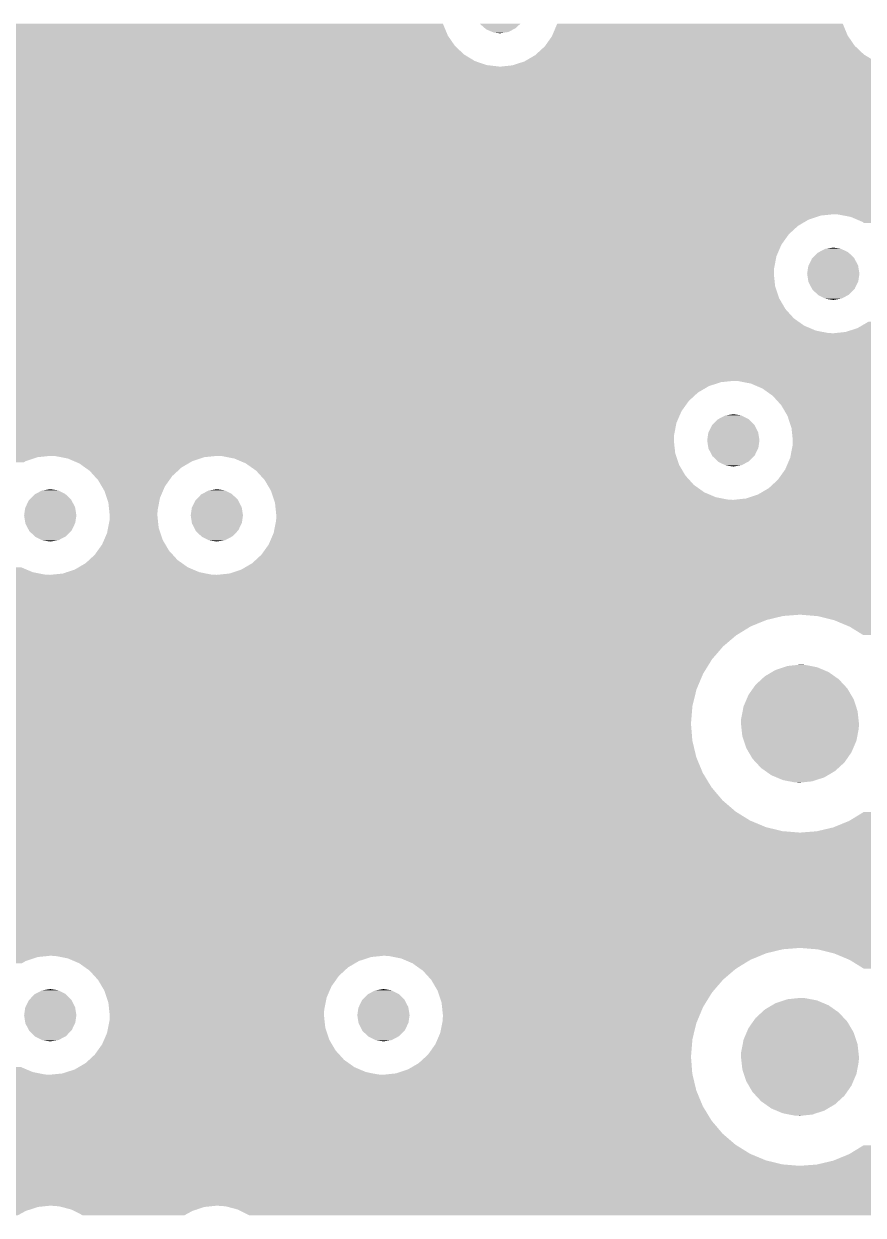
# Model space of a CAD drawing. Extents: x 295 to 953, y 10 to 290.
# Drawn here: x 616.9 to 629.7, y 155.22 to 173.38 of the extents above; entities that cross this region are included whole.
import ezdxf

# ---------------------------------------------------------------- set-up
doc = ezdxf.new("R2010")
doc.units = 0
doc.header["$LTSCALE"] = 5
doc.header["$MEASUREMENT"] = 0
doc.layers.add('FROMC1', color=7, linetype='CONTINUOUS')

msp = doc.modelspace()

# ---------------------------------------------------------------- linework, layer by layer
at = {"layer": 'FROMC1'}
for points in [[(614.249, 173.377), (614.249, 173.378), (623.295, 173.377), (623.295, 173.378)], [(614.324, 173.243), (614.249, 173.377), (623.351, 173.243), (623.295, 173.377)], [(623.859, 173.377), (623.859, 173.378), (624.472, 173.377), (624.472, 173.378)], [(623.933, 173.312), (623.859, 173.377), (624.403, 173.312), (624.472, 173.377)], [(623.954, 173.294), (623.933, 173.312), (624.369, 173.294), (624.403, 173.312)], [(624.05, 173.253), (623.954, 173.294), (624.291, 173.253), (624.369, 173.294)], [(624.961, 173.2), (625.036, 173.378), (629.464, 173.2), (629.391, 173.378)], [(614.338, 173.2), (614.324, 173.243), (623.368, 173.2), (623.351, 173.243)], [(614.384, 173.061), (614.338, 173.2), (623.464, 173.061), (623.368, 173.2)], [(624.071, 173.245), (624.05, 173.253), (624.236, 173.245), (624.291, 173.253)], [(624.166, 173.233), (624.071, 173.245), (624.166, 173.233), (624.236, 173.245)], [(624.853, 173.042), (624.956, 173.188), (629.573, 173.042), (629.473, 173.188)], [(624.956, 173.188), (624.961, 173.2), (629.473, 173.188), (629.464, 173.2)], [(614.386, 173.042), (614.384, 173.061), (623.477, 173.042), (623.464, 173.061)], [(614.4, 172.911), (614.386, 173.042), (623.616, 172.911), (623.477, 173.042)], [(614.404, 172.87), (614.4, 172.911), (623.683, 172.87), (623.616, 172.911)], [(624.548, 172.811), (624.704, 172.902), (629.876, 172.811), (629.726, 172.902)], [(624.704, 172.902), (624.713, 172.911), (629.726, 172.902), (629.712, 172.911)], [(624.713, 172.911), (624.845, 173.032), (629.712, 172.911), (629.584, 173.032)], [(624.845, 173.032), (624.853, 173.042), (629.584, 173.032), (629.573, 173.042)], [(614.379, 172.679), (614.388, 172.725), (655.887, 172.679), (655.92, 172.725)], [(614.388, 172.725), (614.393, 172.749), (624.166, 172.725), (623.961, 172.749)], [(614.393, 172.749), (614.401, 172.79), (623.961, 172.749), (623.841, 172.79)], [(614.401, 172.79), (614.402, 172.811), (623.841, 172.79), (623.78, 172.811)], [(614.402, 172.811), (614.404, 172.87), (623.78, 172.811), (623.683, 172.87)], [(624.166, 172.725), (624.356, 172.745), (630.262, 172.725), (630.084, 172.745)], [(624.356, 172.745), (624.366, 172.749), (630.084, 172.745), (630.057, 172.749)], [(624.366, 172.749), (624.538, 172.805), (630.057, 172.749), (629.893, 172.805)], [(624.538, 172.805), (624.548, 172.811), (629.893, 172.805), (629.876, 172.811)], [(614.323, 172.507), (614.364, 172.602), (655.813, 172.507), (655.854, 172.602)], [(614.364, 172.602), (614.379, 172.679), (655.854, 172.602), (655.887, 172.679)], [(614.22, 172.33), (614.288, 172.426), (638.359, 172.33), (638.524, 172.426)], [(614.288, 172.427), (614.314, 172.487), (638.525, 172.427), (638.707, 172.487)], [(614.288, 172.426), (614.288, 172.427), (638.524, 172.426), (638.525, 172.427)], [(614.314, 172.487), (614.323, 172.507), (638.707, 172.487), (638.898, 172.507)], [(614.036, 172.14), (614.101, 172.2), (638.175, 172.14), (638.218, 172.2)], [(614.101, 172.2), (614.177, 172.27), (638.218, 172.2), (638.294, 172.27)], [(614.177, 172.27), (614.22, 172.33), (638.294, 172.27), (638.359, 172.33)], [(613.688, 171.983), (613.87, 172.043), (638.081, 171.983), (638.107, 172.043)], [(613.87, 172.043), (613.871, 172.044), (638.107, 172.043), (638.107, 172.044)], [(613.871, 172.044), (614.036, 172.14), (638.107, 172.044), (638.175, 172.14)], [(583.018, 171.868), (583.018, 171.963), (638.031, 171.868), (638.072, 171.963)], [(583.018, 171.68), (583.018, 171.868), (637.994, 171.68), (638.031, 171.868)], [(613.498, 171.963), (613.688, 171.983), (638.072, 171.963), (638.081, 171.983)], [(583.018, 171.6), (583.018, 171.68), (637.991, 171.6), (637.994, 171.68)], [(583.018, 171.409), (583.018, 171.6), (638.011, 171.409), (637.991, 171.6)], [(583.018, 171.356), (583.018, 171.409), (638.029, 171.356), (638.011, 171.409)], [(603.607, 171.334), (603.338, 171.356), (638.036, 171.334), (638.029, 171.356)], [(603.859, 171.272), (603.607, 171.334), (638.056, 171.272), (638.036, 171.334)], [(603.966, 171.227), (603.859, 171.272), (638.071, 171.227), (638.056, 171.272)], [(604.098, 171.172), (603.966, 171.227), (638.103, 171.172), (638.071, 171.227)], [(604.276, 171.062), (604.098, 171.172), (638.168, 171.062), (638.103, 171.172)], [(604.319, 171.035), (604.276, 171.062), (638.192, 171.035), (638.168, 171.062)], [(604.452, 170.92), (604.319, 171.035), (638.297, 170.92), (638.192, 171.035)], [(604.516, 170.866), (604.452, 170.92), (638.374, 170.866), (638.297, 170.92)], [(604.564, 170.809), (604.516, 170.866), (638.453, 170.809), (638.374, 170.866)], [(604.628, 170.734), (604.564, 170.809), (638.63, 170.734), (638.453, 170.809)], [(604.66, 170.697), (604.628, 170.734), (638.818, 170.697), (638.63, 170.734)], [(604.663, 170.693), (604.66, 170.697), (638.898, 170.693), (638.818, 170.697)], [(604.677, 170.676), (604.663, 170.693), (649.394, 170.676), (649.412, 170.693)], [(604.684, 170.668), (604.677, 170.676), (649.388, 170.668), (649.394, 170.676)], [(604.774, 170.52), (604.684, 170.668), (649.283, 170.52), (649.388, 170.668)], [(604.802, 170.475), (604.774, 170.52), (649.263, 170.475), (649.283, 170.52)], [(604.814, 170.455), (604.802, 170.475), (629.055, 170.455), (629.246, 170.475)], [(604.819, 170.446), (604.814, 170.455), (629.03, 170.446), (629.055, 170.455)], [(604.84, 170.395), (604.819, 170.446), (628.873, 170.395), (629.03, 170.446)], [(604.88, 170.298), (604.84, 170.395), (628.707, 170.298), (628.873, 170.395)], [(629.325, 170.471), (629.246, 170.475), (649.262, 170.471), (649.263, 170.475)], [(629.514, 170.434), (629.325, 170.471), (649.246, 170.434), (649.262, 170.471)], [(629.69, 170.359), (629.514, 170.434), (649.214, 170.359), (649.246, 170.434)], [(629.71, 170.344), (629.69, 170.359), (649.207, 170.344), (649.214, 170.359)], [(604.918, 170.206), (604.88, 170.298), (628.607, 170.206), (628.707, 170.298)], [(604.927, 170.168), (604.918, 170.206), (628.566, 170.168), (628.607, 170.206)], [(604.964, 170.012), (604.927, 170.168), (628.455, 170.012), (628.566, 170.168)], [(604.978, 169.954), (604.964, 170.012), (628.43, 169.954), (628.455, 170.012)], [(604.988, 169.836), (604.978, 169.954), (628.379, 169.836), (628.43, 169.954)], [(604.999, 169.695), (604.988, 169.836), (628.352, 169.695), (628.379, 169.836)], [(628.919, 169.797), (628.928, 169.806), (629.57, 169.797), (629.566, 169.806)], [(628.928, 169.806), (629.008, 169.888), (629.566, 169.806), (629.481, 169.888)], [(629.008, 169.888), (629.02, 169.894), (629.481, 169.888), (629.475, 169.894)], [(629.02, 169.894), (629.12, 169.947), (629.475, 169.894), (629.367, 169.947)], [(629.12, 169.947), (629.14, 169.95), (629.367, 169.947), (629.361, 169.95)], [(629.14, 169.95), (629.246, 169.967), (629.361, 169.95), (629.246, 169.967)], [(604.988, 169.568), (604.995, 169.648), (628.339, 169.568), (628.342, 169.648)], [(604.995, 169.648), (604.999, 169.695), (628.342, 169.648), (628.352, 169.695)], [(628.847, 169.568), (628.864, 169.683), (629.644, 169.568), (629.626, 169.683)], [(628.864, 169.683), (628.869, 169.693), (629.626, 169.683), (629.624, 169.693)], [(628.869, 169.693), (628.919, 169.797), (629.624, 169.693), (629.57, 169.797)], [(604.977, 169.426), (604.988, 169.568), (628.354, 169.426), (628.339, 169.568)], [(628.865, 169.453), (628.847, 169.568), (629.627, 169.453), (629.644, 169.568)], [(628.867, 169.443), (628.865, 169.453), (629.622, 169.443), (629.627, 169.453)], [(628.921, 169.339), (628.867, 169.443), (629.572, 169.339), (629.622, 169.443)], [(604.92, 169.195), (604.965, 169.377), (628.419, 169.195), (628.359, 169.377)], [(604.965, 169.377), (604.977, 169.426), (628.359, 169.377), (628.354, 169.426)], [(628.925, 169.33), (628.921, 169.339), (629.563, 169.33), (629.572, 169.339)], [(629.01, 169.248), (628.925, 169.33), (629.483, 169.248), (629.563, 169.33)], [(604.854, 169.03), (604.915, 169.174), (628.516, 169.03), (628.432, 169.174)], [(604.915, 169.174), (604.92, 169.195), (628.432, 169.174), (628.419, 169.195)], [(629.016, 169.242), (629.01, 169.248), (629.471, 169.242), (629.483, 169.248)], [(629.124, 169.189), (629.016, 169.242), (629.371, 169.189), (629.471, 169.242)], [(629.131, 169.186), (629.124, 169.189), (629.351, 169.186), (629.371, 169.189)], [(629.246, 169.169), (629.131, 169.186), (629.246, 169.169), (629.351, 169.186)], [(604.786, 168.888), (604.814, 168.934), (628.645, 168.888), (628.603, 168.934)], [(604.814, 168.934), (604.854, 169.03), (628.603, 168.934), (628.516, 169.03)], [(604.678, 168.714), (604.717, 168.777), (628.95, 168.714), (628.801, 168.777)], [(604.717, 168.777), (604.786, 168.888), (628.801, 168.777), (628.645, 168.888)], [(629.454, 168.687), (629.618, 168.741), (633.499, 168.687), (633.481, 168.741)], [(629.618, 168.741), (629.784, 168.838), (633.481, 168.741), (633.449, 168.838)], [(604.513, 168.522), (604.633, 168.661), (633.596, 168.522), (633.514, 168.661)], [(604.633, 168.661), (604.636, 168.665), (629.246, 168.661), (629.166, 168.665)], [(604.636, 168.665), (604.668, 168.702), (629.166, 168.665), (628.978, 168.702)], [(604.668, 168.702), (604.678, 168.714), (628.978, 168.702), (628.95, 168.714)], [(629.246, 168.661), (629.436, 168.681), (633.514, 168.661), (633.502, 168.681)], [(629.436, 168.681), (629.454, 168.687), (633.502, 168.681), (633.499, 168.687)], [(604.311, 168.349), (604.348, 168.38), (633.77, 168.349), (633.725, 168.38)], [(604.348, 168.38), (604.508, 168.517), (633.725, 168.38), (633.6, 168.517)], [(604.508, 168.517), (604.513, 168.522), (633.6, 168.517), (633.596, 168.522)], [(603.951, 168.157), (604.041, 168.194), (634.246, 168.157), (634.058, 168.194)], [(604.041, 168.194), (604.089, 168.213), (634.058, 168.194), (634.012, 168.213)], [(604.089, 168.213), (604.181, 168.269), (634.012, 168.213), (633.881, 168.269)], [(604.181, 168.269), (604.311, 168.349), (633.881, 168.269), (633.77, 168.349)], [(583.018, 167.935), (583.018, 168.034), (698.967, 167.935), (698.987, 168.034)], [(603.338, 168.034), (603.596, 168.054), (698.987, 168.034), (698.991, 168.054)], [(603.596, 168.054), (603.612, 168.058), (698.991, 168.054), (698.991, 168.058)], [(603.612, 168.058), (603.849, 168.114), (698.991, 168.058), (699.016, 168.114)], [(603.849, 168.114), (603.943, 168.153), (699.016, 168.114), (699.032, 168.153)], [(603.943, 168.153), (603.951, 168.157), (634.326, 168.153), (634.246, 168.157)], [(583.018, 167.915), (583.018, 167.935), (627.531, 167.915), (627.722, 167.935)], [(583.018, 167.855), (583.018, 167.915), (627.349, 167.855), (627.531, 167.915)], [(583.018, 167.758), (583.018, 167.855), (627.183, 167.758), (627.349, 167.855)], [(627.801, 167.931), (627.722, 167.935), (698.966, 167.931), (698.967, 167.935)], [(627.99, 167.894), (627.801, 167.931), (698.959, 167.894), (698.966, 167.931)], [(628.046, 167.87), (627.99, 167.894), (698.954, 167.87), (698.959, 167.894)], [(628.166, 167.819), (628.046, 167.87), (698.952, 167.819), (698.954, 167.87)], [(628.206, 167.79), (628.166, 167.819), (698.951, 167.79), (698.952, 167.819)], [(583.018, 167.628), (583.018, 167.758), (627.042, 167.628), (627.183, 167.758)], [(583.018, 167.472), (583.018, 167.628), (626.931, 167.472), (627.042, 167.628)], [(628.322, 167.708), (628.206, 167.79), (698.96, 167.708), (698.951, 167.79)], [(628.421, 167.599), (628.322, 167.708), (698.971, 167.599), (698.96, 167.708)], [(583.018, 167.296), (583.018, 167.472), (626.855, 167.296), (626.931, 167.472)], [(628.451, 167.566), (628.421, 167.599), (698.982, 167.566), (698.971, 167.599)], [(628.539, 167.417), (628.451, 167.566), (699.031, 167.417), (698.982, 167.566)], [(583.018, 167.108), (583.018, 167.296), (626.818, 167.108), (626.855, 167.296)], [(627.395, 167.257), (627.404, 167.266), (628.046, 167.257), (628.042, 167.266)], [(627.404, 167.266), (627.484, 167.348), (628.042, 167.266), (627.957, 167.348)], [(627.484, 167.348), (627.496, 167.354), (627.957, 167.348), (627.951, 167.354)], [(627.496, 167.354), (627.596, 167.407), (627.951, 167.354), (627.843, 167.407)], [(627.596, 167.407), (627.616, 167.41), (627.843, 167.407), (627.837, 167.41)], [(627.616, 167.41), (627.722, 167.427), (627.837, 167.41), (627.722, 167.427)], [(628.548, 167.401), (628.539, 167.417), (699.041, 167.401), (699.031, 167.417)], [(628.597, 167.252), (628.548, 167.401), (699.128, 167.252), (699.041, 167.401)], [(583.018, 167.028), (583.018, 167.108), (626.815, 167.028), (626.818, 167.108)], [(627.323, 167.028), (627.34, 167.143), (628.12, 167.028), (628.102, 167.143)], [(627.34, 167.143), (627.345, 167.153), (628.102, 167.143), (628.1, 167.153)], [(627.345, 167.153), (627.395, 167.257), (628.1, 167.153), (628.046, 167.257)], [(628.608, 167.219), (628.597, 167.252), (699.158, 167.219), (699.128, 167.252)], [(628.62, 167.11), (628.608, 167.219), (699.257, 167.11), (699.158, 167.219)], [(628.628, 167.028), (628.62, 167.11), (699.373, 167.028), (699.257, 167.11)], [(583.018, 166.919), (583.018, 167.028), (626.826, 166.919), (626.815, 167.028)], [(612.307, 166.915), (612.228, 166.919), (626.827, 166.915), (626.826, 166.919)], [(612.496, 166.878), (612.307, 166.915), (626.831, 166.878), (626.827, 166.915)], [(627.341, 166.913), (627.323, 167.028), (628.103, 166.913), (628.12, 167.028)], [(627.343, 166.903), (627.341, 166.913), (628.098, 166.903), (628.103, 166.913)], [(627.397, 166.799), (627.343, 166.903), (628.048, 166.799), (628.098, 166.903)], [(628.613, 166.887), (628.62, 166.924), (699.778, 166.887), (699.59, 166.924)], [(628.62, 166.924), (628.625, 166.948), (699.59, 166.924), (699.533, 166.948)], [(628.625, 166.948), (628.627, 166.999), (699.533, 166.948), (699.413, 166.999)], [(628.627, 166.999), (628.628, 167.028), (699.413, 166.999), (699.373, 167.028)], [(612.591, 166.837), (612.496, 166.878), (626.835, 166.837), (626.831, 166.878)], [(612.672, 166.803), (612.591, 166.837), (626.846, 166.803), (626.835, 166.837)], [(612.687, 166.792), (612.672, 166.803), (626.85, 166.792), (626.846, 166.803)], [(612.715, 166.772), (612.687, 166.792), (617.117, 166.772), (617.308, 166.792)], [(612.8, 166.712), (612.715, 166.772), (616.935, 166.712), (617.117, 166.772)], [(617.387, 166.788), (617.308, 166.792), (619.814, 166.788), (619.848, 166.792)], [(617.473, 166.772), (617.387, 166.788), (619.657, 166.772), (619.814, 166.788)], [(617.576, 166.751), (617.473, 166.772), (619.595, 166.751), (619.657, 166.772)], [(617.668, 166.712), (617.576, 166.751), (619.475, 166.712), (619.595, 166.751)], [(619.927, 166.788), (619.848, 166.792), (626.851, 166.788), (626.85, 166.792)], [(620.116, 166.751), (619.927, 166.788), (626.863, 166.751), (626.851, 166.788)], [(620.292, 166.676), (620.116, 166.751), (626.888, 166.676), (626.863, 166.751)], [(627.401, 166.79), (627.397, 166.799), (628.039, 166.79), (628.048, 166.799)], [(627.486, 166.708), (627.401, 166.79), (627.959, 166.708), (628.039, 166.79)], [(628.512, 166.584), (628.588, 166.76), (701.636, 166.584), (701.636, 166.76)], [(628.588, 166.76), (628.612, 166.883), (701.636, 166.76), (701.636, 166.883)], [(628.612, 166.883), (628.613, 166.887), (699.858, 166.883), (699.778, 166.887)], [(612.828, 166.692), (612.8, 166.712), (616.901, 166.692), (616.935, 166.712)], [(617.752, 166.676), (617.668, 166.712), (619.413, 166.676), (619.475, 166.712)], [(617.837, 166.615), (617.752, 166.676), (619.309, 166.615), (619.413, 166.676)], [(617.908, 166.565), (617.837, 166.615), (619.255, 166.565), (619.309, 166.615)], [(617.98, 166.485), (617.908, 166.565), (619.168, 166.485), (619.255, 166.565)], [(620.32, 166.655), (620.292, 166.676), (626.895, 166.655), (626.888, 166.676)], [(620.448, 166.565), (620.32, 166.655), (626.948, 166.565), (626.895, 166.655)], [(620.516, 166.49), (620.448, 166.565), (626.992, 166.49), (626.948, 166.565)], [(627.492, 166.702), (627.486, 166.708), (627.947, 166.702), (627.959, 166.708)], [(627.6, 166.649), (627.492, 166.702), (627.847, 166.649), (627.947, 166.702)], [(627.607, 166.646), (627.6, 166.649), (627.827, 166.646), (627.847, 166.649)], [(627.722, 166.629), (627.607, 166.646), (627.722, 166.629), (627.827, 166.646)], [(628.401, 166.428), (628.512, 166.584), (701.636, 166.428), (701.636, 166.584)], [(618.037, 166.423), (617.98, 166.485), (619.124, 166.423), (619.168, 166.485)], [(618.092, 166.329), (618.037, 166.423), (619.057, 166.329), (619.124, 166.423)], [(620.577, 166.423), (620.516, 166.49), (627.053, 166.423), (626.992, 166.49)], [(620.621, 166.348), (620.577, 166.423), (627.121, 166.348), (627.053, 166.423)], [(628.26, 166.298), (628.401, 166.428), (701.636, 166.298), (701.636, 166.428)], [(616.99, 166.123), (617.07, 166.205), (617.628, 166.123), (617.543, 166.205)], [(617.07, 166.205), (617.082, 166.211), (617.543, 166.205), (617.537, 166.211)], [(617.082, 166.211), (617.182, 166.264), (617.537, 166.211), (617.429, 166.264)], [(617.182, 166.264), (617.202, 166.267), (617.429, 166.264), (617.423, 166.267)], [(617.202, 166.267), (617.308, 166.284), (617.423, 166.267), (617.308, 166.284)], [(618.134, 166.258), (618.092, 166.329), (619.026, 166.258), (619.057, 166.329)], [(618.169, 166.153), (618.134, 166.258), (618.981, 166.153), (619.026, 166.258)], [(619.53, 166.123), (619.61, 166.205), (620.168, 166.123), (620.083, 166.205)], [(619.61, 166.205), (619.622, 166.211), (620.083, 166.205), (620.077, 166.211)], [(619.622, 166.211), (619.722, 166.264), (620.077, 166.211), (619.969, 166.264)], [(619.722, 166.264), (619.742, 166.267), (619.969, 166.264), (619.963, 166.267)], [(619.742, 166.267), (619.848, 166.284), (619.963, 166.267), (619.848, 166.284)], [(620.674, 166.258), (620.621, 166.348), (627.249, 166.258), (627.121, 166.348)], [(620.681, 166.237), (620.674, 166.258), (627.277, 166.237), (627.249, 166.258)], [(620.706, 166.162), (620.681, 166.237), (627.454, 166.162), (627.277, 166.237)], [(627.959, 166.157), (628.094, 166.201), (701.636, 166.157), (701.636, 166.201)], [(628.094, 166.201), (628.26, 166.298), (701.636, 166.201), (701.636, 166.298)], [(616.909, 165.885), (616.926, 166), (617.706, 165.885), (617.688, 166)], [(616.926, 166), (616.931, 166.01), (617.688, 166), (617.686, 166.01)], [(616.931, 166.01), (616.981, 166.114), (617.686, 166.01), (617.632, 166.114)], [(616.981, 166.114), (616.99, 166.123), (617.632, 166.114), (617.628, 166.123)], [(618.194, 166.076), (618.169, 166.153), (618.966, 166.076), (618.981, 166.153)], [(618.206, 165.965), (618.194, 166.076), (618.944, 165.965), (618.966, 166.076)], [(619.449, 165.885), (619.466, 166), (620.246, 165.885), (620.228, 166)], [(619.466, 166), (619.471, 166.01), (620.228, 166), (620.226, 166.01)], [(619.471, 166.01), (619.521, 166.114), (620.226, 166.01), (620.172, 166.114)], [(619.521, 166.114), (619.53, 166.123), (620.172, 166.114), (620.168, 166.123)], [(620.718, 166.125), (620.706, 166.162), (627.642, 166.125), (627.454, 166.162)], [(620.719, 166.121), (620.718, 166.125), (627.722, 166.121), (627.642, 166.125)], [(620.734, 166.077), (620.719, 166.121), (655.67, 166.077), (655.805, 166.121)], [(620.734, 166.076), (620.734, 166.077), (655.668, 166.076), (655.67, 166.077)], [(620.744, 165.98), (620.734, 166.076), (655.504, 165.98), (655.668, 166.076)], [(627.722, 166.121), (627.865, 166.137), (655.805, 166.121), (655.852, 166.137)], [(627.865, 166.137), (627.912, 166.141), (655.852, 166.137), (655.899, 166.141)], [(627.912, 166.141), (627.959, 166.157), (655.899, 166.141), (656.043, 166.157)], [(616.927, 165.77), (616.909, 165.885), (617.689, 165.77), (617.706, 165.885)], [(618.214, 165.885), (618.206, 165.965), (618.941, 165.885), (618.944, 165.965)], [(618.211, 165.805), (618.214, 165.885), (618.949, 165.805), (618.941, 165.885)], [(619.467, 165.77), (619.449, 165.885), (620.229, 165.77), (620.246, 165.885)], [(620.754, 165.885), (620.744, 165.98), (655.401, 165.885), (655.504, 165.98)], [(620.751, 165.805), (620.753, 165.85), (655.331, 165.805), (655.363, 165.85)], [(620.753, 165.85), (620.754, 165.885), (655.363, 165.85), (655.401, 165.885)], [(616.929, 165.76), (616.927, 165.77), (617.684, 165.76), (617.689, 165.77)], [(616.983, 165.656), (616.929, 165.76), (617.634, 165.656), (617.684, 165.76)], [(616.987, 165.647), (616.983, 165.656), (617.625, 165.647), (617.634, 165.656)], [(617.072, 165.565), (616.987, 165.647), (617.545, 165.565), (617.625, 165.647)], [(618.174, 165.617), (618.189, 165.694), (618.986, 165.617), (618.961, 165.694)], [(618.189, 165.694), (618.211, 165.805), (618.961, 165.694), (618.949, 165.805)], [(619.469, 165.76), (619.467, 165.77), (620.224, 165.76), (620.229, 165.77)], [(619.523, 165.656), (619.469, 165.76), (620.174, 165.656), (620.224, 165.76)], [(619.527, 165.647), (619.523, 165.656), (620.165, 165.647), (620.174, 165.656)], [(619.612, 165.565), (619.527, 165.647), (620.085, 165.565), (620.165, 165.647)], [(620.714, 165.617), (620.729, 165.694), (655.219, 165.617), (655.252, 165.694)], [(620.729, 165.694), (620.751, 165.805), (655.252, 165.694), (655.331, 165.805)], [(617.078, 165.559), (617.072, 165.565), (617.533, 165.559), (617.545, 165.565)], [(617.186, 165.506), (617.078, 165.559), (617.433, 165.506), (617.533, 165.559)], [(617.193, 165.503), (617.186, 165.506), (617.413, 165.503), (617.433, 165.506)], [(617.308, 165.486), (617.193, 165.503), (617.308, 165.486), (617.413, 165.503)], [(618.098, 165.441), (618.129, 165.512), (619.063, 165.441), (619.021, 165.512)], [(618.129, 165.512), (618.174, 165.617), (619.021, 165.512), (618.986, 165.617)], [(619.618, 165.559), (619.612, 165.565), (620.073, 165.559), (620.085, 165.565)], [(619.726, 165.506), (619.618, 165.559), (619.973, 165.506), (620.073, 165.559)], [(619.733, 165.503), (619.726, 165.506), (619.953, 165.503), (619.973, 165.506)], [(619.848, 165.486), (619.733, 165.503), (619.848, 165.486), (619.953, 165.503)], [(620.638, 165.441), (620.671, 165.518), (655.161, 165.441), (655.176, 165.518)], [(620.671, 165.518), (620.714, 165.617), (655.176, 165.518), (655.219, 165.617)], [(617.901, 165.205), (617.987, 165.285), (619.247, 165.205), (619.175, 165.285)], [(617.987, 165.285), (618.031, 165.347), (619.175, 165.285), (619.118, 165.347)], [(618.031, 165.347), (618.098, 165.441), (619.118, 165.347), (619.063, 165.441)], [(620.489, 165.25), (620.527, 165.285), (655.136, 165.25), (655.137, 165.285)], [(620.527, 165.285), (620.559, 165.33), (655.137, 165.285), (655.139, 165.33)], [(620.559, 165.33), (620.638, 165.441), (655.139, 165.33), (655.161, 165.441)], [(602.44, 165.058), (602.502, 165.094), (616.947, 165.058), (616.863, 165.094)], [(617.68, 165.058), (617.742, 165.094), (619.487, 165.058), (619.403, 165.094)], [(617.742, 165.094), (617.846, 165.155), (619.403, 165.094), (619.318, 165.155)], [(617.846, 165.155), (617.901, 165.205), (619.318, 165.155), (619.247, 165.205)], [(620.222, 165.059), (620.386, 165.155), (655.156, 165.059), (655.146, 165.155)], [(620.386, 165.155), (620.489, 165.25), (655.146, 165.155), (655.136, 165.25)], [(583.018, 164.887), (583.018, 164.978), (655.213, 164.887), (655.183, 164.978)], [(602.068, 164.978), (602.101, 164.982), (617.308, 164.978), (617.228, 164.982)], [(602.101, 164.982), (602.258, 164.998), (617.228, 164.982), (617.143, 164.998)], [(602.258, 164.998), (602.32, 165.019), (617.143, 164.998), (617.04, 165.019)], [(602.32, 165.019), (602.44, 165.058), (617.04, 165.019), (616.947, 165.058)], [(617.308, 164.978), (617.341, 164.982), (619.848, 164.978), (619.768, 164.982)], [(617.341, 164.982), (617.498, 164.998), (619.768, 164.982), (619.683, 164.998)], [(617.498, 164.998), (617.56, 165.019), (619.683, 164.998), (619.58, 165.019)], [(617.56, 165.019), (617.68, 165.058), (619.58, 165.019), (619.487, 165.058)], [(619.848, 164.978), (620.038, 164.998), (655.183, 164.978), (655.176, 164.998)], [(620.038, 164.998), (620.22, 165.058), (655.176, 164.998), (655.156, 165.058)], [(620.22, 165.058), (620.222, 165.059), (655.156, 165.058), (655.156, 165.059)], [(583.018, 164.867), (583.018, 164.887), (634.643, 164.867), (634.834, 164.887)], [(583.018, 164.807), (583.018, 164.867), (634.461, 164.807), (634.643, 164.867)], [(583.018, 164.71), (583.018, 164.807), (634.295, 164.71), (634.461, 164.807)], [(583.018, 164.58), (583.018, 164.71), (634.154, 164.58), (634.295, 164.71)], [(583.018, 164.424), (583.018, 164.58), (634.043, 164.424), (634.154, 164.58)], [(583.018, 164.371), (583.018, 164.424), (634.02, 164.371), (634.043, 164.424)], [(583.018, 164.351), (583.018, 164.371), (628.479, 164.351), (628.738, 164.371)], [(629.007, 164.349), (628.738, 164.371), (634.011, 164.349), (634.02, 164.371)], [(583.018, 164.29), (583.018, 164.351), (628.226, 164.29), (628.479, 164.351)], [(583.018, 164.192), (583.018, 164.29), (627.986, 164.192), (628.226, 164.29)], [(583.018, 164.056), (583.018, 164.192), (627.765, 164.056), (627.986, 164.192)], [(629.259, 164.287), (629.007, 164.349), (633.984, 164.287), (634.011, 164.349)], [(629.352, 164.248), (629.259, 164.287), (633.967, 164.248), (633.984, 164.287)], [(629.498, 164.187), (629.352, 164.248), (633.955, 164.187), (633.967, 164.248)], [(629.703, 164.06), (629.498, 164.187), (633.93, 164.06), (633.955, 164.187)], [(583.018, 163.888), (583.018, 164.056), (627.567, 163.888), (627.765, 164.056)], [(583.018, 163.691), (583.018, 163.888), (627.397, 163.691), (627.567, 163.888)], [(583.018, 163.471), (583.018, 163.691), (627.261, 163.471), (627.397, 163.691)], [(583.018, 163.231), (583.018, 163.471), (627.16, 163.231), (627.261, 163.471)], [(628.202, 163.432), (628.31, 163.496), (629.265, 163.432), (629.174, 163.496)], [(628.31, 163.496), (628.366, 163.529), (629.174, 163.496), (629.096, 163.529)], [(628.366, 163.529), (628.492, 163.57), (629.096, 163.529), (628.999, 163.57)], [(628.492, 163.57), (628.548, 163.589), (628.999, 163.57), (628.902, 163.589)], [(628.548, 163.589), (628.709, 163.606), (628.902, 163.589), (628.811, 163.606)], [(628.709, 163.606), (628.738, 163.609), (628.811, 163.606), (628.738, 163.609)], [(628.021, 163.246), (628.062, 163.303), (629.46, 163.246), (629.407, 163.303)], [(628.062, 163.303), (628.152, 163.386), (629.407, 163.303), (629.33, 163.386)], [(628.152, 163.386), (628.202, 163.432), (629.33, 163.386), (629.265, 163.432)], [(583.018, 162.979), (583.018, 163.231), (627.098, 162.979), (627.16, 163.231)], [(627.924, 163.081), (627.952, 163.147), (629.557, 163.081), (629.518, 163.147)], [(627.952, 163.147), (628.021, 163.246), (629.518, 163.147), (629.46, 163.246)], [(583.018, 162.71), (583.018, 162.979), (627.076, 162.71), (627.098, 162.979)], [(627.864, 162.9), (627.877, 162.971), (629.616, 162.9), (629.593, 162.971)], [(627.877, 162.971), (627.924, 163.081), (629.593, 162.971), (629.557, 163.081)], [(627.838, 162.71), (627.841, 162.784), (629.637, 162.71), (629.629, 162.784)], [(627.841, 162.784), (627.864, 162.9), (629.629, 162.784), (629.616, 162.9)], [(583.018, 162.451), (583.018, 162.71), (627.097, 162.451), (627.076, 162.71)], [(627.846, 162.636), (627.838, 162.71), (629.634, 162.636), (629.637, 162.71)], [(627.859, 162.52), (627.846, 162.636), (629.612, 162.52), (629.634, 162.636)], [(583.018, 162.199), (583.018, 162.451), (627.157, 162.199), (627.097, 162.451)], [(627.882, 162.449), (627.859, 162.52), (629.598, 162.449), (629.612, 162.52)], [(627.919, 162.339), (627.882, 162.449), (629.551, 162.339), (629.598, 162.449)], [(583.018, 161.959), (583.018, 162.199), (627.256, 161.959), (627.157, 162.199)], [(627.957, 162.273), (627.919, 162.339), (629.523, 162.273), (629.551, 162.339)], [(628.015, 162.174), (627.957, 162.273), (629.454, 162.174), (629.523, 162.273)], [(628.068, 162.117), (628.015, 162.174), (629.414, 162.117), (629.454, 162.174)], [(628.145, 162.034), (628.068, 162.117), (629.323, 162.034), (629.414, 162.117)], [(628.21, 161.988), (628.145, 162.034), (629.273, 161.988), (629.323, 162.034)], [(583.018, 161.737), (583.018, 161.959), (627.391, 161.737), (627.256, 161.959)], [(628.301, 161.924), (628.21, 161.988), (629.165, 161.924), (629.273, 161.988)], [(628.379, 161.891), (628.301, 161.924), (629.109, 161.891), (629.165, 161.924)], [(628.476, 161.85), (628.379, 161.891), (628.983, 161.85), (629.109, 161.891)], [(628.573, 161.831), (628.476, 161.85), (628.927, 161.831), (628.983, 161.85)], [(628.664, 161.814), (628.573, 161.831), (628.766, 161.814), (628.927, 161.831)], [(583.018, 161.712), (583.018, 161.737), (627.413, 161.712), (627.391, 161.737)], [(585.637, 161.708), (585.558, 161.712), (627.416, 161.708), (627.413, 161.712)], [(585.826, 161.671), (585.637, 161.708), (627.447, 161.671), (627.416, 161.708)], [(586.002, 161.596), (585.826, 161.671), (627.511, 161.596), (627.447, 161.671)], [(628.738, 161.811), (628.664, 161.814), (628.738, 161.811), (628.766, 161.814)], [(586.081, 161.539), (586.002, 161.596), (627.559, 161.539), (627.511, 161.596)], [(586.158, 161.485), (586.081, 161.539), (627.623, 161.485), (627.559, 161.539)], [(586.263, 161.37), (586.158, 161.485), (627.756, 161.37), (627.623, 161.485)], [(586.287, 161.343), (586.263, 161.37), (627.799, 161.343), (627.756, 161.37)], [(586.352, 161.233), (586.287, 161.343), (627.977, 161.233), (627.799, 161.343)], [(629.497, 161.233), (629.711, 161.364), (657.822, 161.233), (657.611, 161.364)], [(586.384, 161.178), (586.352, 161.233), (628.109, 161.178), (627.977, 161.233)], [(586.399, 161.133), (586.384, 161.178), (628.216, 161.133), (628.109, 161.178)], [(586.419, 161.071), (586.399, 161.133), (628.468, 161.071), (628.216, 161.133)], [(629.028, 161.077), (629.249, 161.129), (658.289, 161.077), (658.074, 161.129)], [(629.249, 161.129), (629.257, 161.133), (658.074, 161.129), (658.061, 161.133)], [(629.257, 161.133), (629.489, 161.228), (658.061, 161.133), (657.833, 161.228)], [(629.489, 161.228), (629.497, 161.233), (657.833, 161.228), (657.822, 161.233)], [(586.427, 161.049), (586.419, 161.071), (628.738, 161.049), (628.468, 161.071)], [(586.444, 160.997), (586.427, 161.049), (644.875, 160.997), (645.034, 161.049)], [(586.444, 160.996), (586.444, 160.997), (644.873, 160.996), (644.875, 160.997)], [(586.454, 160.9), (586.444, 160.996), (644.709, 160.9), (644.873, 160.996)], [(628.738, 161.049), (628.835, 161.057), (645.034, 161.049), (645.057, 161.057)], [(628.835, 161.057), (628.996, 161.069), (645.057, 161.057), (645.176, 161.069)], [(628.996, 161.069), (629.028, 161.077), (645.176, 161.069), (645.248, 161.077)], [(586.439, 160.614), (586.461, 160.725), (644.457, 160.614), (644.536, 160.725)], [(586.464, 160.805), (586.454, 160.9), (644.606, 160.805), (644.709, 160.9)], [(586.461, 160.725), (586.463, 160.77), (644.536, 160.725), (644.568, 160.77)], [(586.463, 160.77), (586.464, 160.805), (644.568, 160.77), (644.606, 160.805)], [(586.424, 160.537), (586.439, 160.614), (644.424, 160.537), (644.457, 160.614)], [(586.348, 160.361), (586.381, 160.438), (644.366, 160.361), (644.381, 160.438)], [(586.381, 160.438), (586.424, 160.537), (644.381, 160.438), (644.424, 160.537)], [(586.199, 160.17), (586.237, 160.205), (644.341, 160.17), (644.342, 160.205)], [(586.237, 160.205), (586.269, 160.25), (644.342, 160.205), (644.344, 160.25)], [(586.269, 160.25), (586.348, 160.361), (644.344, 160.25), (644.366, 160.361)], [(585.932, 159.979), (586.096, 160.075), (644.361, 159.979), (644.351, 160.075)], [(586.096, 160.075), (586.199, 160.17), (644.351, 160.075), (644.341, 160.17)], [(583.018, 159.797), (583.018, 159.898), (644.421, 159.797), (644.388, 159.898)], [(585.558, 159.898), (585.748, 159.918), (644.388, 159.898), (644.381, 159.918)], [(585.748, 159.918), (585.93, 159.978), (644.381, 159.918), (644.361, 159.978)], [(585.93, 159.978), (585.932, 159.979), (644.361, 159.978), (644.361, 159.979)], [(583.018, 159.632), (583.018, 159.797), (644.518, 159.632), (644.421, 159.797)], [(583.018, 159.49), (583.018, 159.632), (644.647, 159.49), (644.518, 159.632)], [(583.018, 159.379), (583.018, 159.49), (644.803, 159.379), (644.647, 159.49)], [(583.018, 159.304), (583.018, 159.379), (644.98, 159.304), (644.803, 159.379)], [(583.018, 159.291), (583.018, 159.304), (645.043, 159.291), (644.98, 159.304)], [(583.018, 159.271), (583.018, 159.291), (628.479, 159.271), (628.738, 159.291)], [(629.007, 159.269), (628.738, 159.291), (645.155, 159.269), (645.043, 159.291)], [(583.018, 159.21), (583.018, 159.271), (628.226, 159.21), (628.479, 159.271)], [(583.018, 159.192), (583.018, 159.21), (628.181, 159.192), (628.226, 159.21)], [(612.267, 159.191), (612.21, 159.192), (628.179, 159.191), (628.181, 159.192)], [(612.324, 159.186), (612.267, 159.191), (628.167, 159.186), (628.179, 159.191)], [(612.38, 159.177), (612.324, 159.186), (628.146, 159.177), (628.167, 159.186)], [(612.404, 159.172), (612.38, 159.177), (628.132, 159.172), (628.146, 159.177)], [(614.847, 159.168), (614.768, 159.172), (617.274, 159.168), (617.308, 159.172)], [(614.933, 159.152), (614.847, 159.168), (617.117, 159.152), (617.274, 159.168)], [(615.036, 159.131), (614.933, 159.152), (617.055, 159.131), (617.117, 159.152)], [(615.128, 159.092), (615.036, 159.131), (616.935, 159.092), (617.055, 159.131)], [(615.212, 159.056), (615.128, 159.092), (616.873, 159.056), (616.935, 159.092)], [(617.387, 159.168), (617.308, 159.172), (622.354, 159.168), (622.388, 159.172)], [(617.473, 159.152), (617.387, 159.168), (622.197, 159.152), (622.354, 159.168)], [(617.576, 159.131), (617.473, 159.152), (622.135, 159.131), (622.197, 159.152)], [(617.668, 159.092), (617.576, 159.131), (622.015, 159.092), (622.135, 159.131)], [(617.752, 159.056), (617.668, 159.092), (621.953, 159.056), (622.015, 159.092)], [(622.467, 159.168), (622.388, 159.172), (628.124, 159.168), (628.132, 159.172)], [(622.656, 159.131), (622.467, 159.168), (628.034, 159.131), (628.124, 159.168)], [(622.701, 159.112), (622.656, 159.131), (627.986, 159.112), (628.034, 159.131)], [(622.832, 159.056), (622.701, 159.112), (627.894, 159.056), (627.986, 159.112)], [(629.017, 159.267), (629.007, 159.269), (645.168, 159.267), (645.155, 159.269)], [(629.031, 159.263), (629.017, 159.267), (645.248, 159.263), (645.168, 159.267)], [(629.246, 159.21), (629.031, 159.263), (658.071, 159.21), (658.292, 159.263)], [(629.259, 159.207), (629.246, 159.21), (658.063, 159.207), (658.071, 159.21)], [(629.487, 159.112), (629.259, 159.207), (657.831, 159.112), (658.063, 159.207)], [(629.498, 159.107), (629.487, 159.112), (657.823, 159.107), (657.831, 159.112)], [(629.709, 158.976), (629.498, 159.107), (657.61, 158.976), (657.823, 159.107)], [(617.837, 158.995), (617.752, 159.056), (621.849, 158.995), (621.953, 159.056)], [(617.908, 158.945), (617.837, 158.995), (621.795, 158.945), (621.849, 158.995)], [(617.98, 158.865), (617.908, 158.945), (621.708, 158.865), (621.795, 158.945)], [(622.943, 158.976), (622.832, 159.056), (627.765, 158.976), (627.894, 159.056)], [(622.988, 158.945), (622.943, 158.976), (627.727, 158.945), (627.765, 158.976)], [(623.113, 158.808), (622.988, 158.945), (627.567, 158.808), (627.727, 158.945)], [(618.037, 158.803), (617.98, 158.865), (621.664, 158.803), (621.708, 158.865)], [(618.092, 158.709), (618.037, 158.803), (621.597, 158.709), (621.664, 158.803)], [(623.117, 158.803), (623.113, 158.808), (627.562, 158.803), (627.567, 158.808)], [(623.214, 158.638), (623.117, 158.803), (627.42, 158.638), (627.562, 158.803)], [(616.99, 158.503), (617.07, 158.585), (617.628, 158.503), (617.543, 158.585)], [(617.07, 158.585), (617.082, 158.591), (617.543, 158.585), (617.537, 158.591)], [(617.082, 158.591), (617.182, 158.644), (617.537, 158.591), (617.429, 158.644)], [(617.182, 158.644), (617.202, 158.647), (617.429, 158.644), (617.423, 158.647)], [(617.202, 158.647), (617.308, 158.664), (617.423, 158.647), (617.308, 158.664)], [(618.134, 158.638), (618.092, 158.709), (621.566, 158.638), (621.597, 158.709)], [(618.169, 158.533), (618.134, 158.638), (621.521, 158.533), (621.566, 158.638)], [(622.07, 158.503), (622.15, 158.585), (622.708, 158.503), (622.623, 158.585)], [(622.15, 158.585), (622.162, 158.591), (622.623, 158.585), (622.617, 158.591)], [(622.162, 158.591), (622.262, 158.644), (622.617, 158.591), (622.509, 158.644)], [(622.262, 158.644), (622.282, 158.647), (622.509, 158.644), (622.503, 158.647)], [(622.282, 158.647), (622.388, 158.664), (622.503, 158.647), (622.388, 158.664)], [(623.223, 158.611), (623.214, 158.638), (627.397, 158.611), (627.42, 158.638)], [(623.274, 158.456), (623.223, 158.611), (627.301, 158.456), (627.397, 158.611)], [(616.909, 158.265), (616.926, 158.38), (617.706, 158.265), (617.688, 158.38)], [(616.926, 158.38), (616.931, 158.39), (617.688, 158.38), (617.686, 158.39)], [(616.931, 158.39), (616.981, 158.494), (617.686, 158.39), (617.632, 158.494)], [(616.981, 158.494), (616.99, 158.503), (617.632, 158.494), (617.628, 158.503)], [(618.194, 158.456), (618.169, 158.533), (621.506, 158.456), (621.521, 158.533)], [(618.206, 158.345), (618.194, 158.456), (621.484, 158.345), (621.506, 158.456)], [(621.989, 158.265), (622.006, 158.38), (622.786, 158.265), (622.768, 158.38)], [(622.006, 158.38), (622.011, 158.39), (622.768, 158.38), (622.766, 158.39)], [(622.011, 158.39), (622.061, 158.494), (622.766, 158.39), (622.712, 158.494)], [(622.061, 158.494), (622.07, 158.503), (622.712, 158.494), (622.708, 158.503)], [(623.281, 158.391), (623.274, 158.456), (627.261, 158.391), (627.301, 158.456)], [(623.294, 158.265), (623.281, 158.391), (627.208, 158.265), (627.261, 158.391)], [(628.202, 158.352), (628.31, 158.416), (629.265, 158.352), (629.174, 158.416)], [(628.31, 158.416), (628.366, 158.449), (629.174, 158.416), (629.096, 158.449)], [(628.366, 158.449), (628.492, 158.49), (629.096, 158.449), (628.999, 158.49)], [(628.492, 158.49), (628.548, 158.509), (628.999, 158.49), (628.902, 158.509)], [(628.548, 158.509), (628.709, 158.526), (628.902, 158.509), (628.811, 158.526)], [(628.709, 158.526), (628.738, 158.529), (628.811, 158.526), (628.738, 158.529)], [(616.927, 158.15), (616.909, 158.265), (617.689, 158.15), (617.706, 158.265)], [(618.189, 158.074), (618.211, 158.185), (621.501, 158.074), (621.489, 158.185)], [(618.214, 158.265), (618.206, 158.345), (621.481, 158.265), (621.484, 158.345)], [(618.211, 158.185), (618.214, 158.265), (621.489, 158.185), (621.481, 158.265)], [(622.007, 158.15), (621.989, 158.265), (622.769, 158.15), (622.786, 158.265)], [(623.284, 158.151), (623.291, 158.185), (627.16, 158.151), (627.175, 158.185)], [(623.291, 158.185), (623.294, 158.265), (627.175, 158.185), (627.208, 158.265)], [(628.021, 158.166), (628.062, 158.223), (629.46, 158.166), (629.407, 158.223)], [(628.062, 158.223), (628.152, 158.306), (629.407, 158.223), (629.33, 158.306)], [(628.152, 158.306), (628.202, 158.352), (629.33, 158.306), (629.265, 158.352)], [(616.929, 158.14), (616.927, 158.15), (617.684, 158.14), (617.689, 158.15)], [(616.983, 158.036), (616.929, 158.14), (617.634, 158.036), (617.684, 158.14)], [(616.987, 158.027), (616.983, 158.036), (617.625, 158.027), (617.634, 158.036)], [(617.072, 157.945), (616.987, 158.027), (617.545, 157.945), (617.625, 158.027)], [(618.174, 157.997), (618.189, 158.074), (621.526, 157.997), (621.501, 158.074)], [(622.009, 158.14), (622.007, 158.15), (622.764, 158.14), (622.769, 158.15)], [(622.063, 158.036), (622.009, 158.14), (622.714, 158.036), (622.764, 158.14)], [(622.067, 158.027), (622.063, 158.036), (622.705, 158.027), (622.714, 158.036)], [(622.152, 157.945), (622.067, 158.027), (622.625, 157.945), (622.705, 158.027)], [(623.254, 157.997), (623.284, 158.151), (627.122, 157.997), (627.16, 158.151)], [(627.877, 157.891), (627.924, 158.001), (629.593, 157.891), (629.557, 158.001)], [(627.924, 158.001), (627.952, 158.067), (629.557, 158.001), (629.518, 158.067)], [(627.952, 158.067), (628.021, 158.166), (629.518, 158.067), (629.46, 158.166)], [(617.078, 157.939), (617.072, 157.945), (617.533, 157.939), (617.545, 157.945)], [(617.186, 157.886), (617.078, 157.939), (617.433, 157.886), (617.533, 157.939)], [(617.193, 157.883), (617.186, 157.886), (617.413, 157.883), (617.433, 157.886)], [(617.308, 157.866), (617.193, 157.883), (617.308, 157.866), (617.413, 157.883)], [(618.031, 157.727), (618.098, 157.821), (621.658, 157.727), (621.603, 157.821)], [(618.098, 157.821), (618.129, 157.892), (621.603, 157.821), (621.561, 157.892)], [(618.129, 157.892), (618.174, 157.997), (621.561, 157.892), (621.526, 157.997)], [(622.158, 157.939), (622.152, 157.945), (622.613, 157.939), (622.625, 157.945)], [(622.266, 157.886), (622.158, 157.939), (622.513, 157.886), (622.613, 157.939)], [(622.273, 157.883), (622.266, 157.886), (622.493, 157.883), (622.513, 157.886)], [(622.388, 157.866), (622.273, 157.883), (622.388, 157.866), (622.493, 157.883)], [(623.067, 157.665), (623.178, 157.821), (627.079, 157.665), (627.092, 157.821)], [(623.178, 157.821), (623.212, 157.899), (627.092, 157.821), (627.098, 157.899)], [(623.212, 157.899), (623.254, 157.997), (627.098, 157.899), (627.122, 157.997)], [(627.841, 157.704), (627.864, 157.82), (629.629, 157.704), (629.616, 157.82)], [(627.864, 157.82), (627.877, 157.891), (629.616, 157.82), (629.593, 157.891)], [(617.901, 157.585), (617.987, 157.665), (621.787, 157.585), (621.715, 157.665)], [(617.987, 157.665), (618.031, 157.727), (621.715, 157.665), (621.658, 157.727)], [(623.029, 157.63), (623.067, 157.665), (627.076, 157.63), (627.079, 157.665)], [(627.838, 157.63), (627.841, 157.704), (629.637, 157.63), (629.629, 157.704)], [(615.14, 157.438), (615.202, 157.474), (616.947, 157.438), (616.863, 157.474)], [(617.68, 157.438), (617.742, 157.474), (622.027, 157.438), (621.943, 157.474)], [(617.742, 157.474), (617.846, 157.535), (621.943, 157.474), (621.858, 157.535)], [(617.846, 157.535), (617.901, 157.585), (621.858, 157.535), (621.787, 157.585)], [(622.76, 157.438), (622.926, 157.535), (627.091, 157.438), (627.084, 157.535)], [(622.926, 157.535), (623.029, 157.63), (627.084, 157.535), (627.076, 157.63)], [(627.846, 157.556), (627.838, 157.63), (629.634, 157.556), (629.637, 157.63)], [(627.859, 157.44), (627.846, 157.556), (629.612, 157.44), (629.634, 157.556)], [(583.018, 157.119), (583.018, 157.358), (627.157, 157.119), (627.1, 157.358)], [(614.768, 157.358), (614.801, 157.362), (617.308, 157.358), (617.228, 157.362)], [(614.801, 157.362), (614.958, 157.378), (617.228, 157.362), (617.143, 157.378)], [(614.958, 157.378), (615.02, 157.399), (617.143, 157.378), (617.04, 157.399)], [(615.02, 157.399), (615.14, 157.438), (617.04, 157.399), (616.947, 157.438)], [(617.308, 157.358), (617.341, 157.362), (622.388, 157.358), (622.308, 157.362)], [(617.341, 157.362), (617.498, 157.378), (622.308, 157.362), (622.223, 157.378)], [(617.498, 157.378), (617.56, 157.399), (622.223, 157.378), (622.12, 157.399)], [(617.56, 157.399), (617.68, 157.438), (622.12, 157.399), (622.027, 157.438)], [(622.388, 157.358), (622.509, 157.371), (627.1, 157.358), (627.097, 157.371)], [(622.509, 157.371), (622.578, 157.378), (627.097, 157.371), (627.096, 157.378)], [(622.578, 157.378), (622.76, 157.438), (627.096, 157.378), (627.091, 157.438)], [(627.882, 157.369), (627.859, 157.44), (629.598, 157.369), (629.612, 157.44)], [(627.919, 157.259), (627.882, 157.369), (629.551, 157.259), (629.598, 157.369)], [(583.018, 156.879), (583.018, 157.119), (627.256, 156.879), (627.157, 157.119)], [(627.957, 157.193), (627.919, 157.259), (629.523, 157.193), (629.551, 157.259)], [(628.015, 157.094), (627.957, 157.193), (629.454, 157.094), (629.523, 157.193)], [(628.068, 157.037), (628.015, 157.094), (629.414, 157.037), (629.454, 157.094)], [(628.145, 156.954), (628.068, 157.037), (629.323, 156.954), (629.414, 157.037)], [(628.21, 156.908), (628.145, 156.954), (629.273, 156.908), (629.323, 156.954)], [(583.018, 156.657), (583.018, 156.879), (627.391, 156.657), (627.256, 156.879)], [(628.301, 156.844), (628.21, 156.908), (629.165, 156.844), (629.273, 156.908)], [(628.379, 156.811), (628.301, 156.844), (629.109, 156.811), (629.165, 156.844)], [(628.476, 156.77), (628.379, 156.811), (628.983, 156.77), (629.109, 156.811)], [(628.573, 156.751), (628.476, 156.77), (628.927, 156.751), (628.983, 156.77)], [(628.664, 156.734), (628.573, 156.751), (628.766, 156.734), (628.927, 156.751)], [(628.738, 156.731), (628.664, 156.734), (628.738, 156.731), (628.766, 156.734)], [(583.018, 156.459), (583.018, 156.657), (627.559, 156.459), (627.391, 156.657)], [(583.018, 156.29), (583.018, 156.459), (627.756, 156.29), (627.559, 156.459)], [(583.018, 156.153), (583.018, 156.29), (627.977, 156.153), (627.756, 156.29)], [(629.497, 156.153), (629.711, 156.284), (657.822, 156.153), (657.611, 156.284)], [(583.018, 156.053), (583.018, 156.153), (628.216, 156.053), (627.977, 156.153)], [(583.018, 155.991), (583.018, 156.053), (628.468, 155.991), (628.216, 156.053)], [(629.028, 155.997), (629.249, 156.049), (658.289, 155.997), (658.074, 156.049)], [(629.249, 156.049), (629.257, 156.053), (658.074, 156.049), (658.061, 156.053)], [(629.257, 156.053), (629.489, 156.148), (658.061, 156.053), (657.833, 156.148)], [(629.489, 156.148), (629.497, 156.153), (657.833, 156.148), (657.822, 156.153)], [(583.018, 155.969), (583.018, 155.991), (628.738, 155.969), (628.468, 155.991)], [(583.018, 155.917), (583.018, 155.969), (642.335, 155.917), (642.494, 155.969)], [(583.018, 155.82), (583.018, 155.917), (642.169, 155.82), (642.335, 155.917)], [(628.738, 155.969), (628.835, 155.977), (642.494, 155.969), (642.517, 155.977)], [(628.835, 155.977), (628.996, 155.989), (642.517, 155.977), (642.636, 155.989)], [(628.996, 155.989), (629.028, 155.997), (642.636, 155.989), (642.708, 155.997)], [(583.018, 155.69), (583.018, 155.82), (642.028, 155.69), (642.169, 155.82)], [(583.018, 155.534), (583.018, 155.69), (641.917, 155.534), (642.028, 155.69)], [(583.018, 155.362), (583.018, 155.534), (641.843, 155.362), (641.917, 155.534)], [(602.202, 155.352), (602.068, 155.362), (617.213, 155.352), (617.308, 155.362)], [(602.241, 155.342), (602.202, 155.352), (617.117, 155.342), (617.213, 155.352)], [(602.388, 155.303), (602.241, 155.342), (617.001, 155.303), (617.117, 155.342)], [(602.431, 155.282), (602.388, 155.303), (616.935, 155.282), (617.001, 155.303)], [(602.559, 155.217), (602.431, 155.282), (616.816, 155.217), (616.935, 155.282)], [(617.442, 155.352), (617.308, 155.362), (619.753, 155.352), (619.848, 155.362)], [(617.481, 155.342), (617.442, 155.352), (619.657, 155.342), (619.753, 155.352)], [(617.628, 155.303), (617.481, 155.342), (619.541, 155.303), (619.657, 155.342)], [(617.671, 155.282), (617.628, 155.303), (619.475, 155.282), (619.541, 155.303)], [(617.799, 155.217), (617.671, 155.282), (619.356, 155.217), (619.475, 155.282)], [(619.899, 155.358), (619.848, 155.362), (641.841, 155.358), (641.843, 155.362)], [(619.982, 155.352), (619.899, 155.358), (641.84, 155.352), (641.841, 155.358)], [(620.168, 155.303), (619.982, 155.352), (641.829, 155.303), (641.84, 155.352)], [(620.338, 155.217), (620.168, 155.303), (641.81, 155.217), (641.829, 155.303)], [(620.339, 155.217), (620.338, 155.217), (641.809, 155.217), (641.81, 155.217)]]:
    msp.add_solid(points, dxfattribs=at)

doc.saveas('drawing.dxf')
